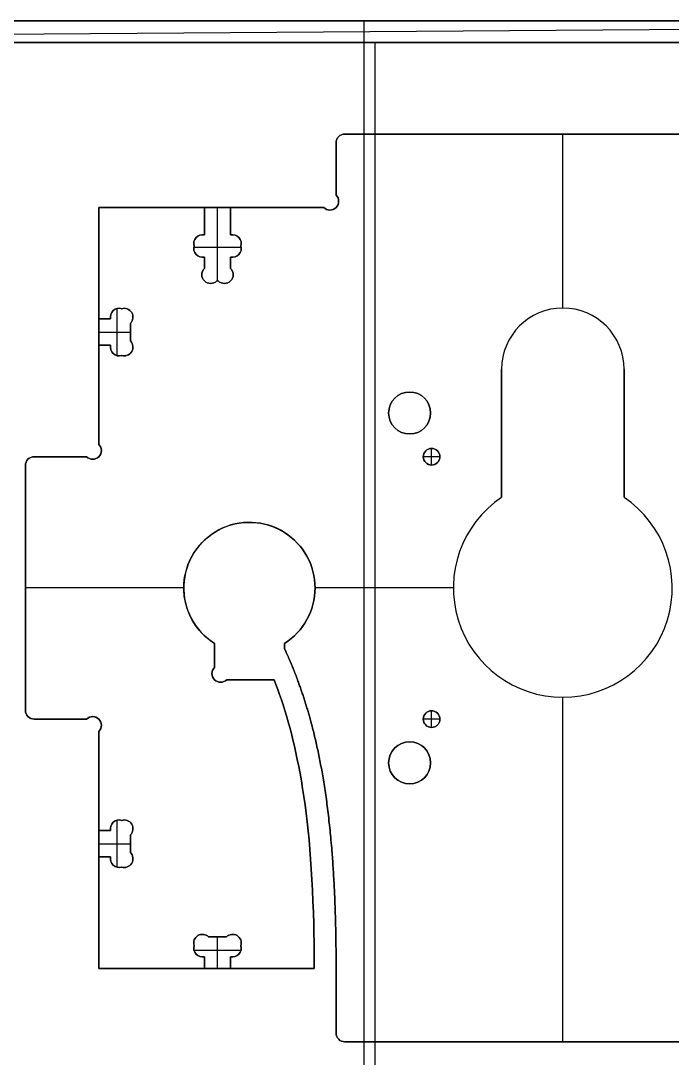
# Model space of a CAD drawing. Header units: millimetres. Extents: x -18.2 to 17.6, y -35.5 to 36.
# Drawn here: x -4.25 to 3.2, y 24.15 to 36.01 of the extents above; entities that cross this region are included whole.
import ezdxf

# ---------------------------------------------------------------- set-up
doc = ezdxf.new("R2010")
doc.units = ezdxf.units.MM
doc.layers.get('0').update_dxf_attribs({"color": 18, "true_color": 0x000000})
doc.layers.add('Standard', color=18, linetype='Continuous', true_color=0x000000)

msp = doc.modelspace()

# ---------------------------------------------------------------- linework, layer by layer
at = {"color": 0, "linetype": 'ByBlock', "lineweight": -2}
for p, q in [((16.551, 36.01, 3.282), (-17.199, 36.01, 3.282)), ((-0.324, 0.26, 2.862), (-0.324, 36.01, 2.862)), ((-0.324, 36.01, 2.862), (-0.324, 36.01, 3.702)), ((-0.324, 0.26, 3.702), (-0.324, 36.01, 3.702)), ((-0.615, 34.686, 2.862), (-0.615, 34.686, 3.702)), ((4.436, 34.715, 3.282), (-0.544, 34.715, 3.282)), ((1.946, 32.725, 3.702), (1.946, 34.715, 3.702)), ((1.946, 32.725, 2.862), (1.946, 34.715, 2.862)), ((1.946, 34.715, 2.862), (1.946, 34.715, 3.702)), ((-0.644, 34.615, 2.862), (-0.644, 34.615, 3.702)), ((-0.644, 34.615, 3.282), (-0.644, 34.016, 3.282)), ((-0.644, 34.316, 2.862), (-0.644, 34.316, 3.702)), ((-0.615, 33.946, 3.702), (-0.615, 33.946, 2.862)), ((-2.149, 33.875, 3.282), (-3.354, 33.875, 3.282)), ((-3.354, 33.875, 3.282), (-3.354, 32.6, 3.282)), ((-2.149, 33.562, 3.452), (-2.149, 33.875, 3.452)), ((-2.07, 33.875, 2.862), (-2.07, 33.875, 3.202)), ((-1.999, 33.035, 3.202), (-1.999, 33.875, 3.202)), ((-0.785, 33.875, 3.282), (-1.849, 33.875, 3.282)), ((-1.849, 33.875, 3.452), (-1.849, 33.562, 3.452)), ((-0.715, 33.846, 3.702), (-0.715, 33.846, 2.862)), ((-2.149, 33.718, 3.202), (-2.149, 33.718, 3.702)), ((-1.849, 33.718, 3.202), (-1.849, 33.718, 3.702)), ((-2.271, 33.464, 3.702), (-2.271, 33.464, 3.202)), ((-2.171, 33.564, 3.702), (-2.171, 33.564, 3.202)), ((-2.149, 33.562, 3.702), (-2.149, 33.562, 3.202)), ((-1.827, 33.564, 3.702), (-1.827, 33.564, 3.202)), ((-1.727, 33.464, 3.702), (-1.727, 33.464, 3.202)), ((-2.271, 33.406, 3.702), (-2.271, 33.406, 3.202)), ((-2.27, 33.42, 3.202), (-1.728, 33.42, 3.202)), ((-2.266, 33.435, 3.702), (-2.266, 33.435, 3.202)), ((-1.732, 33.435, 3.202), (-1.732, 33.435, 3.702)), ((-1.727, 33.406, 3.702), (-1.727, 33.406, 3.202)), ((-2.171, 33.306, 3.702), (-2.171, 33.306, 3.202)), ((-2.149, 33.308, 3.202), (-2.149, 33.308, 3.702)), ((-2.149, 33.176, 3.452), (-2.149, 33.308, 3.452)), ((-2.149, 33.242, 3.202), (-2.149, 33.242, 3.702)), ((-1.849, 33.308, 3.452), (-1.849, 33.176, 3.452)), ((-1.849, 33.242, 3.202), (-1.849, 33.242, 3.702)), ((-1.827, 33.306, 3.702), (-1.827, 33.306, 3.202)), ((-2.178, 33.106, 3.702), (-2.178, 33.106, 3.202)), ((-1.82, 33.106, 3.702), (-1.82, 33.106, 3.202)), ((-2.078, 33.006, 3.702), (-2.078, 33.006, 3.202)), ((-1.99, 33.035, 3.452), (-2.008, 33.035, 3.452)), ((-1.999, 33.035, 3.202), (-1.999, 33.035, 3.702)), ((-1.92, 33.006, 3.702), (-1.92, 33.006, 3.202)), ((-3.146, 32.181, 3.202), (-3.146, 32.719, 3.202)), ((-3.123, 32.722, 3.702), (-3.123, 32.722, 3.202)), ((-3.094, 32.717, 3.202), (-3.094, 32.717, 3.702)), ((-3.065, 32.722, 3.702), (-3.065, 32.722, 3.202)), ((1.946, 32.725, 2.862), (1.946, 32.725, 3.702)), ((-3.354, 32.6, 3.452), (-3.221, 32.6, 3.452)), ((-3.354, 32.521, 2.862), (-3.354, 32.521, 3.202)), ((-3.288, 32.6, 3.202), (-3.288, 32.6, 3.702)), ((-3.223, 32.622, 3.702), (-3.223, 32.622, 3.202)), ((-3.221, 32.6, 3.202), (-3.221, 32.6, 3.702)), ((-2.994, 32.551, 3.452), (-2.994, 32.349, 3.452)), ((-2.965, 32.622, 3.702), (-2.965, 32.622, 3.202)), ((-3.354, 32.45, 3.202), (-2.994, 32.45, 3.202)), ((-2.994, 32.45, 3.202), (-2.994, 32.45, 3.702)), ((-3.221, 32.3, 3.452), (-3.354, 32.3, 3.452)), ((-3.354, 32.3, 3.282), (-3.354, 31.166, 3.282)), ((-3.288, 32.3, 3.202), (-3.288, 32.3, 3.702)), ((-3.223, 32.278, 3.702), (-3.223, 32.278, 3.202)), ((-3.221, 32.3, 3.702), (-3.221, 32.3, 3.202)), ((-2.994, 32.349, 3.202), (-2.994, 32.349, 3.702)), ((-2.965, 32.278, 3.702), (-2.965, 32.278, 3.202)), ((-3.123, 32.178, 3.702), (-3.123, 32.178, 3.202)), ((-3.094, 32.183, 3.202), (-3.094, 32.183, 3.702)), ((-3.065, 32.178, 3.702), (-3.065, 32.178, 3.202)), ((1.246, 30.561, 3.282), (1.246, 32.025, 3.282)), ((2.646, 32.025, 3.282), (2.646, 30.561, 3.282)), ((0.196, 31.765, 2.862), (0.196, 31.765, 3.702)), ((-0.044, 31.525, 2.862), (-0.044, 31.525, 3.702)), ((0.436, 31.525, 2.862), (0.436, 31.525, 3.702)), ((0.196, 31.285, 2.862), (0.196, 31.285, 3.702)), ((1.246, 31.293, 2.862), (1.246, 31.293, 3.702)), ((2.646, 31.293, 2.862), (2.646, 31.293, 3.702)), ((-3.325, 31.096, 3.702), (-3.325, 31.096, 2.862)), ((0.447, 30.93, 3.102), (0.447, 31.12, 3.102)), ((0.447, 31.12, 3.102), (0.447, 31.12, 3.702)), ((-4.165, 30.996, 2.862), (-4.165, 30.996, 3.702)), ((-3.495, 31.025, 3.282), (-4.094, 31.025, 3.282)), ((-3.795, 31.025, 2.862), (-3.795, 31.025, 3.702)), ((-3.425, 30.996, 3.702), (-3.425, 30.996, 2.862)), ((0.352, 31.025, 3.102), (0.352, 31.025, 3.702)), ((0.542, 31.025, 3.102), (0.352, 31.025, 3.102)), ((0.542, 31.025, 3.102), (0.542, 31.025, 3.702)), ((-4.194, 30.925, 3.282), (-4.194, 28.125, 3.282)), ((0.447, 30.93, 3.102), (0.447, 30.93, 3.702)), ((-1.234, 30.159, 2.862), (-1.234, 30.159, 3.702)), ((-2.269, 29.925, 2.862), (-2.269, 29.925, 3.702)), ((-2.384, 29.525, 3.702), (-4.194, 29.525, 3.702)), ((-2.384, 29.525, 2.862), (-4.194, 29.525, 2.862)), ((-4.194, 29.525, 2.862), (-4.194, 29.525, 3.702)), ((0.696, 29.525, 3.702), (-0.884, 29.525, 3.702)), ((0.696, 29.525, 2.862), (-0.884, 29.525, 2.862)), ((0.696, 29.525, 2.862), (0.696, 29.525, 3.702)), ((-1, 29.125, 2.862), (-1, 29.125, 3.702)), ((-2.034, 28.616, 3.282), (-2.034, 28.891, 3.282)), ((-1.234, 28.891, 3.282), (-1.234, 28.832, 3.282)), ((-1.234, 28.861, 2.862), (-1.234, 28.861, 3.702)), ((-2.034, 28.754, 2.862), (-2.034, 28.754, 3.702)), ((-2.034, 28.616, 3.702), (-2.034, 28.616, 2.862)), ((-2.063, 28.546, 3.702), (-2.063, 28.546, 2.862)), ((-1.893, 28.475, 2.862), (-1.893, 28.475, 3.702)), ((-1.353, 28.475, 3.282), (-1.893, 28.475, 3.282)), ((-1.623, 28.475, 2.862), (-1.623, 28.475, 3.702)), ((-1.963, 28.446, 3.702), (-1.963, 28.446, 2.862)), ((1.946, 24.335, 3.702), (1.946, 28.275, 3.702)), ((1.946, 24.335, 2.862), (1.946, 28.275, 2.862)), ((1.946, 28.275, 2.862), (1.946, 28.275, 3.702)), ((-4.194, 28.125, 3.702), (-4.194, 28.125, 2.862)), ((0.447, 27.93, 3.102), (0.447, 28.12, 3.102)), ((0.447, 28.12, 3.102), (0.447, 28.12, 3.702)), ((-4.165, 28.054, 2.862), (-4.165, 28.054, 3.702)), ((-4.094, 28.025, 3.282), (-3.495, 28.025, 3.282)), ((-3.795, 28.025, 2.862), (-3.795, 28.025, 3.702)), ((-3.425, 28.054, 3.702), (-3.425, 28.054, 2.862)), ((0.352, 28.025, 3.102), (0.352, 28.025, 3.702)), ((0.542, 28.025, 3.102), (0.352, 28.025, 3.102)), ((0.542, 28.025, 3.102), (0.542, 28.025, 3.702)), ((-3.354, 27.884, 3.282), (-3.354, 26.75, 3.282)), ((-3.325, 27.954, 3.702), (-3.325, 27.954, 2.862)), ((0.447, 27.93, 3.102), (0.447, 27.93, 3.702)), ((0.196, 27.765, 2.862), (0.196, 27.765, 3.702)), ((-0.044, 27.525, 2.862), (-0.044, 27.525, 3.702)), ((0.436, 27.525, 2.862), (0.436, 27.525, 3.702)), ((0.196, 27.285, 2.862), (0.196, 27.285, 3.702)), ((-3.146, 26.331, 3.202), (-3.146, 26.869, 3.202)), ((-3.123, 26.872, 3.702), (-3.123, 26.872, 3.202)), ((-3.094, 26.867, 3.702), (-3.094, 26.867, 3.202)), ((-3.065, 26.872, 3.702), (-3.065, 26.872, 3.202)), ((-3.354, 26.75, 3.452), (-3.221, 26.75, 3.452)), ((-3.288, 26.75, 3.202), (-3.288, 26.75, 3.702)), ((-3.223, 26.772, 3.702), (-3.223, 26.772, 3.202)), ((-2.994, 26.701, 3.702), (-2.994, 26.701, 3.202)), ((-2.994, 26.701, 3.452), (-2.994, 26.499, 3.452)), ((-2.965, 26.772, 3.702), (-2.965, 26.772, 3.202)), ((-3.354, 26.6, 3.202), (-2.994, 26.6, 3.202)), ((-2.994, 26.6, 3.202), (-2.994, 26.6, 3.702)), ((-3.354, 26.529, 2.862), (-3.354, 26.529, 3.202)), ((-2.994, 26.499, 3.202), (-2.994, 26.499, 3.702)), ((-3.221, 26.45, 3.452), (-3.354, 26.45, 3.452)), ((-3.354, 26.45, 3.282), (-3.354, 25.175, 3.282)), ((-3.288, 26.45, 3.202), (-3.288, 26.45, 3.702)), ((-3.223, 26.428, 3.702), (-3.223, 26.428, 3.202)), ((-3.221, 26.45, 3.702), (-3.221, 26.45, 3.202)), ((-2.965, 26.428, 3.702), (-2.965, 26.428, 3.202)), ((-3.123, 26.328, 3.702), (-3.123, 26.328, 3.202)), ((-3.094, 26.333, 3.702), (-3.094, 26.333, 3.202)), ((-3.065, 26.328, 3.702), (-3.065, 26.328, 3.202)), ((-2.171, 25.564, 3.702), (-2.171, 25.564, 3.202)), ((-2.1, 25.535, 3.452), (-1.898, 25.535, 3.452)), ((-1.999, 25.535, 3.202), (-1.999, 25.535, 3.702)), ((-1.999, 25.175, 3.202), (-1.999, 25.535, 3.202)), ((-1.898, 25.535, 3.202), (-1.898, 25.535, 3.702)), ((-1.827, 25.564, 3.702), (-1.827, 25.564, 3.202)), ((-2.271, 25.464, 3.702), (-2.271, 25.464, 3.202)), ((-2.271, 25.406, 3.702), (-2.271, 25.406, 3.202)), ((-2.266, 25.435, 3.202), (-2.266, 25.435, 3.702)), ((-1.732, 25.435, 3.702), (-1.732, 25.435, 3.202)), ((-1.727, 25.464, 3.702), (-1.727, 25.464, 3.202)), ((-1.727, 25.406, 3.702), (-1.727, 25.406, 3.202)), ((-2.268, 25.383, 3.202), (-1.73, 25.383, 3.202)), ((-2.171, 25.306, 3.702), (-2.171, 25.306, 3.202)), ((-2.149, 25.308, 3.202), (-2.149, 25.308, 3.702)), ((-2.149, 25.175, 3.452), (-2.149, 25.308, 3.452)), ((-1.849, 25.308, 3.702), (-1.849, 25.308, 3.202)), ((-1.849, 25.308, 3.452), (-1.849, 25.175, 3.452)), ((-1.827, 25.306, 3.702), (-1.827, 25.306, 3.202)), ((-3.354, 25.175, 3.282), (-2.149, 25.175, 3.282)), ((-2.149, 25.242, 3.202), (-2.149, 25.242, 3.702)), ((-2.124, 25.175, 2.862), (-2.124, 25.175, 3.202)), ((-1.849, 25.242, 3.202), (-1.849, 25.242, 3.702)), ((-1.849, 25.175, 3.282), (-0.894, 25.175, 3.282)), ((-0.644, 25.175, 3.282), (-0.644, 24.435, 3.282)), ((-0.644, 24.805, 2.862), (-0.644, 24.805, 3.702)), ((-0.644, 24.435, 3.702), (-0.644, 24.435, 2.862)), ((-0.615, 24.364, 2.862), (-0.615, 24.364, 3.702)), ((-0.544, 24.335, 3.282), (4.436, 24.335, 3.282)), ((1.946, 24.335, 2.862), (1.946, 24.335, 3.702))]:
    msp.add_line(p, q, dxfattribs=at)
for centre, radius in [((0.196, 31.525, 3.282), 0.24), ((0.447, 31.025, 3.402), 0.095), ((0.447, 28.025, 3.402), 0.095), ((0.196, 27.525, 3.282), 0.24)]:
    msp.add_circle(centre, radius, dxfattribs=at)
at = {"color": 0, "linetype": 'ByBlock', "lineweight": -2, "extrusion": (0, 0, -1)}
for centre, radius, start, end in [((0.544, 34.615, -3.702), 0.1, 0, 90), ((0.544, 34.615, -2.862), 0.1, 0, 90), ((0.715, 33.946, -3.282), 0.1, 135, 315), ((2.171, 33.464, -3.702), 0.1, 342.9688, 102.5853), ((2.171, 33.464, -3.452), 0.1, 342.9688, 102.5853), ((1.827, 33.464, -3.452), 0.1, 77.4147, 197.0312), ((2.171, 33.406, -3.702), 0.1, 257.4147, 17.0312), ((2.171, 33.406, -3.452), 0.1, 257.4147, 17.0312), ((1.827, 33.406, -3.452), 0.1, 162.9688, 282.5853), ((2.078, 33.106, -3.452), 0.1, 225, 45), ((1.92, 33.106, -3.452), 0.1, 135, 315), ((3.123, 32.622, -3.452), 0.1, 347.4147, 107.0312), ((3.065, 32.622, -3.452), 0.1, 72.9688, 225), ((3.123, 32.278, -3.452), 0.1, 252.9688, 12.5853), ((3.065, 32.278, -3.452), 0.1, 135, 287.0312), ((-0.196, 31.525, -2.862), 0.24, 0, 180), ((-0.196, 31.525, -2.862), 0.24, 180, 0), ((3.425, 31.096, -3.282), 0.1, 135, 315), ((-0.447, 31.025, -3.102), 0.095, 0, 180), ((4.094, 30.925, -3.702), 0.1, 0, 90), ((4.094, 30.925, -2.862), 0.1, 0, 90), ((-0.447, 31.025, -3.102), 0.095, 180, 0), ((1.634, 29.525, -2.862), 0.75, 302.231, 122.231), ((1.634, 29.525, -2.862), 0.75, 122.231, 237.769), ((1.963, 28.546, -3.282), 0.1, 225, 45), ((4.094, 28.125, -3.702), 0.1, 270, 0), ((4.094, 28.125, -2.862), 0.1, 270, 0), ((-0.447, 28.025, -3.102), 0.095, 0, 180), ((3.425, 27.954, -3.282), 0.1, 45, 225), ((-0.447, 28.025, -3.102), 0.095, 180, 0), ((-0.196, 27.525, -2.862), 0.24, 0, 180), ((-0.196, 27.525, -2.862), 0.24, 180, 0), ((3.123, 26.772, -3.452), 0.1, 347.4147, 107.0312), ((3.065, 26.772, -3.452), 0.1, 72.9688, 225), ((3.065, 26.428, -3.452), 0.1, 135, 287.0312), ((3.123, 26.428, -3.452), 0.1, 252.9688, 12.5853), ((2.171, 25.464, -3.452), 0.1, 342.9688, 135), ((1.827, 25.464, -3.452), 0.1, 45, 197.0312), ((2.171, 25.406, -3.452), 0.1, 257.4147, 17.0312), ((1.827, 25.406, -3.452), 0.1, 162.9688, 282.5853), ((0.544, 24.435, -3.702), 0.1, 270, 0), ((0.544, 24.435, -2.862), 0.1, 270, 0)]:
    msp.add_arc(centre, radius, start, end, dxfattribs=at)
at = {"color": 0, "linetype": 'ByBlock', "lineweight": -2}
for centre, radius, start, end in [((-0.544, 34.615, 3.282), 0.1, 90, 180), ((-0.715, 33.946, 2.862), 0.1, 225, 45), ((-0.715, 33.946, 3.702), 0.1, 225, 45), ((-2.171, 33.464, 3.202), 0.1, 77.4147, 197.0312), ((-1.827, 33.464, 3.702), 0.1, 342.9688, 102.5853), ((-1.827, 33.464, 3.202), 0.1, 342.9688, 102.5853), ((-2.171, 33.406, 3.202), 0.1, 162.9688, 282.5853), ((-1.827, 33.406, 3.702), 0.1, 257.4147, 17.0312), ((-1.827, 33.406, 3.202), 0.1, 257.4147, 17.0312), ((-2.078, 33.106, 3.702), 0.1, 135, 315), ((-2.078, 33.106, 3.202), 0.1, 135, 315), ((-1.92, 33.106, 3.702), 0.1, 225, 45), ((-1.92, 33.106, 3.202), 0.1, 225, 45), ((-3.123, 32.622, 3.702), 0.1, 72.9688, 192.5853), ((-3.123, 32.622, 3.202), 0.1, 72.9688, 192.5853), ((-3.065, 32.622, 3.202), 0.1, 315, 107.0312), ((-3.065, 32.622, 3.702), 0.1, 315, 107.0312), ((1.946, 32.025, 2.862), 0.7, 0, 180), ((1.946, 32.025, 3.702), 0.7, 0, 180), ((1.946, 32.025, 3.282), 0.7, 0, 180), ((-3.123, 32.278, 3.702), 0.1, 167.4147, 287.0312), ((-3.123, 32.278, 3.202), 0.1, 167.4147, 287.0312), ((-3.065, 32.278, 3.702), 0.1, 252.9688, 45), ((-3.065, 32.278, 3.202), 0.1, 252.9688, 45), ((0.196, 31.525, 3.702), 0.24, 0, 180), ((0.196, 31.525, 3.702), 0.24, 180, 0), ((-3.425, 31.096, 2.862), 0.1, 225, 45), ((-3.425, 31.096, 3.702), 0.1, 225, 45), ((0.447, 31.025, 3.702), 0.095, 0, 180), ((-4.094, 30.925, 3.282), 0.1, 90, 180), ((0.447, 31.025, 3.702), 0.095, 180, 0), ((1.946, 29.525, 2.862), 1.25, 124.0558, 55.9442), ((1.946, 29.525, 3.702), 1.25, 124.0558, 55.9442), ((1.946, 29.525, 3.282), 1.25, 124.0558, 55.9442), ((-1.634, 29.525, 3.702), 0.75, 57.769, 237.769), ((-1.634, 29.525, 3.282), 0.75, 57.769, 237.769), ((-1.634, 29.525, 3.702), 0.75, 302.231, 57.769), ((-1.634, 29.525, 3.282), 0.75, 302.231, 57.769), ((-1.963, 28.546, 2.862), 0.1, 135, 315), ((-1.963, 28.546, 3.702), 0.1, 135, 315), ((-4.094, 28.125, 3.282), 0.1, 180, 270), ((0.447, 28.025, 3.702), 0.095, 0, 180), ((-3.425, 27.954, 2.862), 0.1, 315, 135), ((-3.425, 27.954, 3.702), 0.1, 315, 135), ((0.447, 28.025, 3.702), 0.095, 180, 0), ((0.196, 27.525, 3.702), 0.24, 0, 180), ((0.196, 27.525, 3.702), 0.24, 180, 0), ((-3.123, 26.772, 3.702), 0.1, 72.9688, 192.5853), ((-3.123, 26.772, 3.202), 0.1, 72.9688, 192.5853), ((-3.065, 26.772, 3.202), 0.1, 315, 107.0312), ((-3.065, 26.772, 3.702), 0.1, 315, 107.0312), ((-3.065, 26.428, 3.702), 0.1, 252.9688, 45), ((-3.065, 26.428, 3.202), 0.1, 252.9688, 45), ((-3.123, 26.428, 3.202), 0.1, 167.4147, 287.0312), ((-3.123, 26.428, 3.702), 0.1, 167.4147, 287.0312), ((-2.171, 25.464, 3.202), 0.1, 45, 197.0312), ((-2.171, 25.464, 3.702), 0.1, 45, 197.0312), ((-1.827, 25.464, 3.202), 0.1, 342.9688, 135), ((-1.827, 25.464, 3.702), 0.1, 342.9688, 135), ((-2.171, 25.406, 3.702), 0.1, 162.9688, 282.5853), ((-2.171, 25.406, 3.202), 0.1, 162.9688, 282.5853), ((-1.827, 25.406, 3.202), 0.1, 257.4147, 17.0312), ((-1.827, 25.406, 3.702), 0.1, 257.4147, 17.0312), ((-0.544, 24.435, 3.282), 0.1, 180, 270)]:
    msp.add_arc(centre, radius, start, end, dxfattribs=at)
for points in [[(16.551, 36.01, 2.862), (-0.324, 36.01, 2.862), (-17.199, 36.01, 2.862)], [(-17.199, 36.01, 3.702), (-0.324, 36.01, 3.702), (16.551, 36.01, 3.702)], [(-0.544, 34.715, 3.702), (1.946, 34.715, 3.702), (4.436, 34.715, 3.702)], [(-0.544, 34.715, 2.862), (1.946, 34.715, 2.862), (4.436, 34.715, 2.862)], [(-0.644, 34.016, 3.702), (-0.644, 34.316, 3.702), (-0.644, 34.615, 3.702)], [(-0.644, 34.016, 2.862), (-0.644, 34.316, 2.862), (-0.644, 34.615, 2.862)], [(-3.354, 33.875, 3.702), (-2.752, 33.875, 3.702), (-2.149, 33.875, 3.702)], [(-3.354, 32.6, 3.702), (-3.354, 33.238, 3.702), (-3.354, 33.875, 3.702)], [(-3.354, 31.166, 2.862), (-3.354, 32.521, 2.862), (-3.354, 33.875, 2.862)], [(-3.354, 33.875, 2.862), (-2.07, 33.875, 2.862), (-0.785, 33.875, 2.862)], [(-1.849, 33.875, 3.202), (-1.999, 33.875, 3.202), (-2.149, 33.875, 3.202)], [(-2.149, 33.875, 3.202), (-2.149, 33.718, 3.202), (-2.149, 33.562, 3.202)], [(-2.149, 33.875, 3.702), (-2.149, 33.718, 3.702), (-2.149, 33.562, 3.702)], [(-1.849, 33.562, 3.202), (-1.849, 33.718, 3.202), (-1.849, 33.875, 3.202)], [(-1.849, 33.875, 3.702), (-1.317, 33.875, 3.702), (-0.785, 33.875, 3.702)], [(-1.849, 33.562, 3.702), (-1.849, 33.718, 3.702), (-1.849, 33.875, 3.702)], [(-2.149, 33.308, 3.202), (-2.149, 33.242, 3.202), (-2.149, 33.176, 3.202)], [(-2.149, 33.308, 3.702), (-2.149, 33.242, 3.702), (-2.149, 33.176, 3.702)], [(-1.849, 33.176, 3.202), (-1.849, 33.242, 3.202), (-1.849, 33.308, 3.202)], [(-1.849, 33.176, 3.702), (-1.849, 33.242, 3.702), (-1.849, 33.308, 3.702)], [(-2.008, 33.035, 3.202), (-1.999, 33.035, 3.202), (-1.99, 33.035, 3.202)], [(-2.008, 33.035, 3.702), (-1.999, 33.035, 3.702), (-1.99, 33.035, 3.702)], [(-3.221, 32.6, 3.702), (-3.288, 32.6, 3.702), (-3.354, 32.6, 3.702)], [(-3.221, 32.6, 3.202), (-3.288, 32.6, 3.202), (-3.354, 32.6, 3.202)], [(-3.354, 32.6, 3.202), (-3.354, 32.45, 3.202), (-3.354, 32.3, 3.202)], [(-2.994, 32.349, 3.702), (-2.994, 32.45, 3.702), (-2.994, 32.551, 3.702)], [(-2.994, 32.349, 3.202), (-2.994, 32.45, 3.202), (-2.994, 32.551, 3.202)], [(-3.354, 32.3, 3.702), (-3.288, 32.3, 3.702), (-3.221, 32.3, 3.702)], [(-3.354, 31.166, 3.702), (-3.354, 31.733, 3.702), (-3.354, 32.3, 3.702)], [(-3.221, 32.3, 3.202), (-3.288, 32.3, 3.202), (-3.354, 32.3, 3.202)], [(1.246, 32.025, 3.702), (1.246, 31.293, 3.702), (1.246, 30.561, 3.702)], [(1.246, 32.025, 2.862), (1.246, 31.293, 2.862), (1.246, 30.561, 2.862)], [(2.646, 30.561, 3.702), (2.646, 31.293, 3.702), (2.646, 32.025, 3.702)], [(2.646, 30.561, 2.862), (2.646, 31.293, 2.862), (2.646, 32.025, 2.862)], [(-4.094, 31.025, 3.702), (-3.795, 31.025, 3.702), (-3.495, 31.025, 3.702)], [(-4.094, 31.025, 2.862), (-3.795, 31.025, 2.862), (-3.495, 31.025, 2.862)], [(-4.194, 28.125, 3.702), (-4.194, 29.525, 3.702), (-4.194, 30.925, 3.702)], [(-4.194, 28.125, 2.862), (-4.194, 29.525, 2.862), (-4.194, 30.925, 2.862)], [(-2.034, 28.891, 3.702), (-2.034, 28.754, 3.702), (-2.034, 28.616, 3.702)], [(-2.034, 28.616, 2.862), (-2.034, 28.754, 2.862), (-2.034, 28.891, 2.862)], [(-1.234, 28.832, 3.702), (-1.234, 28.861, 3.702), (-1.234, 28.891, 3.702)], [(-1.234, 28.832, 2.862), (-1.234, 28.861, 2.862), (-1.234, 28.891, 2.862)], [(-1.893, 28.475, 3.702), (-1.623, 28.475, 3.702), (-1.353, 28.475, 3.702)], [(-1.893, 28.475, 2.862), (-1.623, 28.475, 2.862), (-1.353, 28.475, 2.862)], [(-3.495, 28.025, 3.702), (-3.795, 28.025, 3.702), (-4.094, 28.025, 3.702)], [(-3.495, 28.025, 2.862), (-3.795, 28.025, 2.862), (-4.094, 28.025, 2.862)], [(-3.354, 26.75, 3.702), (-3.354, 27.317, 3.702), (-3.354, 27.884, 3.702)], [(-3.354, 25.175, 2.862), (-3.354, 26.529, 2.862), (-3.354, 27.884, 2.862)], [(-3.221, 26.75, 3.702), (-3.288, 26.75, 3.702), (-3.354, 26.75, 3.702)], [(-3.221, 26.75, 3.202), (-3.288, 26.75, 3.202), (-3.354, 26.75, 3.202)], [(-3.354, 26.75, 3.202), (-3.354, 26.6, 3.202), (-3.354, 26.45, 3.202)], [(-2.994, 26.499, 3.702), (-2.994, 26.6, 3.702), (-2.994, 26.701, 3.702)], [(-2.994, 26.499, 3.202), (-2.994, 26.6, 3.202), (-2.994, 26.701, 3.202)], [(-3.354, 26.45, 3.702), (-3.288, 26.45, 3.702), (-3.221, 26.45, 3.702)], [(-3.354, 25.175, 3.702), (-3.354, 25.813, 3.702), (-3.354, 26.45, 3.702)], [(-3.354, 26.45, 3.202), (-3.288, 26.45, 3.202), (-3.221, 26.45, 3.202)], [(-1.898, 25.535, 3.702), (-1.999, 25.535, 3.702), (-2.1, 25.535, 3.702)], [(-2.1, 25.535, 3.202), (-1.999, 25.535, 3.202), (-1.898, 25.535, 3.202)], [(-2.149, 25.308, 3.702), (-2.149, 25.242, 3.702), (-2.149, 25.175, 3.702)], [(-2.149, 25.308, 3.202), (-2.149, 25.242, 3.202), (-2.149, 25.175, 3.202)], [(-1.849, 25.175, 3.702), (-1.849, 25.242, 3.702), (-1.849, 25.308, 3.702)], [(-1.849, 25.308, 3.202), (-1.849, 25.242, 3.202), (-1.849, 25.175, 3.202)], [(-2.149, 25.175, 3.702), (-2.752, 25.175, 3.702), (-3.354, 25.175, 3.702)], [(-0.894, 25.175, 2.862), (-2.124, 25.175, 2.862), (-3.354, 25.175, 2.862)], [(-2.149, 25.175, 3.202), (-1.999, 25.175, 3.202), (-1.849, 25.175, 3.202)], [(-0.894, 25.175, 3.702), (-1.372, 25.175, 3.702), (-1.849, 25.175, 3.702)], [(-0.644, 24.435, 3.702), (-0.644, 24.805, 3.702), (-0.644, 25.175, 3.702)], [(-0.644, 24.435, 2.862), (-0.644, 24.805, 2.862), (-0.644, 25.175, 2.862)], [(4.436, 24.335, 3.702), (1.946, 24.335, 3.702), (-0.544, 24.335, 3.702)], [(4.436, 24.335, 2.862), (1.946, 24.335, 2.862), (-0.544, 24.335, 2.862)]]:
    msp.add_open_spline(points, degree=2, dxfattribs=at)
at = {"color": 0, "linetype": 'ByBlock', "lineweight": -2, "extrusion": (1, 0, 0)}
for points in [[(-0.544, 34.715, 2.862), (-0.544, 34.715, 3.282), (-0.544, 34.715, 3.702)], [(-0.644, 34.016, 2.862), (-0.644, 34.016, 3.282), (-0.644, 34.016, 3.702)], [(-3.354, 33.875, 2.862), (-3.354, 33.875, 3.282), (-3.354, 33.875, 3.702)], [(-2.149, 33.875, 3.702), (-2.149, 33.875, 3.452), (-2.149, 33.875, 3.202)], [(-1.849, 33.875, 3.202), (-1.849, 33.875, 3.452), (-1.849, 33.875, 3.702)], [(-0.785, 33.875, 3.702), (-0.785, 33.875, 3.282), (-0.785, 33.875, 2.862)], [(-1.849, 33.562, 3.202), (-1.849, 33.562, 3.452), (-1.849, 33.562, 3.702)], [(-1.849, 33.308, 3.702), (-1.849, 33.308, 3.452), (-1.849, 33.308, 3.202)], [(-2.149, 33.176, 3.702), (-2.149, 33.176, 3.452), (-2.149, 33.176, 3.202)], [(-1.849, 33.176, 3.202), (-1.849, 33.176, 3.452), (-1.849, 33.176, 3.702)], [(-2.008, 33.035, 3.202), (-2.008, 33.035, 3.452), (-2.008, 33.035, 3.702)], [(-1.99, 33.035, 3.702), (-1.99, 33.035, 3.452), (-1.99, 33.035, 3.202)], [(-3.354, 32.6, 3.702), (-3.354, 32.6, 3.452), (-3.354, 32.6, 3.202)], [(-2.994, 32.551, 3.702), (-2.994, 32.551, 3.452), (-2.994, 32.551, 3.202)], [(-3.354, 32.3, 3.202), (-3.354, 32.3, 3.452), (-3.354, 32.3, 3.702)], [(1.246, 32.025, 2.862), (1.246, 32.025, 3.282), (1.246, 32.025, 3.702)], [(2.646, 32.025, 3.702), (2.646, 32.025, 3.282), (2.646, 32.025, 2.862)], [(-3.354, 31.166, 2.862), (-3.354, 31.166, 3.282), (-3.354, 31.166, 3.702)], [(-4.094, 31.025, 2.862), (-4.094, 31.025, 3.282), (-4.094, 31.025, 3.702)], [(-3.495, 31.025, 3.702), (-3.495, 31.025, 3.282), (-3.495, 31.025, 2.862)], [(-4.194, 30.925, 3.702), (-4.194, 30.925, 3.282), (-4.194, 30.925, 2.862)], [(1.246, 30.561, 3.702), (1.246, 30.561, 3.282), (1.246, 30.561, 2.862)], [(2.646, 30.561, 2.862), (2.646, 30.561, 3.282), (2.646, 30.561, 3.702)], [(-2.034, 28.891, 2.862), (-2.034, 28.891, 3.282), (-2.034, 28.891, 3.702)], [(-1.234, 28.891, 3.702), (-1.234, 28.891, 3.282), (-1.234, 28.891, 2.862)], [(-1.234, 28.832, 3.702), (-1.234, 28.832, 3.282), (-1.234, 28.832, 2.862)], [(-1.353, 28.475, 3.702), (-1.353, 28.475, 3.282), (-1.353, 28.475, 2.862)], [(-1.074, 28.444, 2.862), (-1.074, 28.444, 3.282), (-1.074, 28.444, 3.702)], [(-4.094, 28.025, 3.702), (-4.094, 28.025, 3.282), (-4.094, 28.025, 2.862)], [(-3.495, 28.025, 2.862), (-3.495, 28.025, 3.282), (-3.495, 28.025, 3.702)], [(-3.354, 27.884, 3.702), (-3.354, 27.884, 3.282), (-3.354, 27.884, 2.862)], [(-0.853, 27.668, 2.862), (-0.853, 27.668, 3.282), (-0.853, 27.668, 3.702)], [(-1.056, 27.403, 2.862), (-1.056, 27.403, 3.282), (-1.056, 27.403, 3.702)], [(-3.354, 26.75, 3.702), (-3.354, 26.75, 3.452), (-3.354, 26.75, 3.202)], [(-3.221, 26.75, 3.202), (-3.221, 26.75, 3.452), (-3.221, 26.75, 3.702)], [(-0.7, 26.617, 2.862), (-0.7, 26.617, 3.282), (-0.7, 26.617, 3.702)], [(-3.354, 26.45, 3.202), (-3.354, 26.45, 3.452), (-3.354, 26.45, 3.702)], [(-0.9, 25.679, 2.862), (-0.9, 25.679, 3.282), (-0.9, 25.679, 3.702)], [(-2.1, 25.535, 3.702), (-2.1, 25.535, 3.452), (-2.1, 25.535, 3.202)], [(-3.354, 25.175, 3.702), (-3.354, 25.175, 3.282), (-3.354, 25.175, 2.862)], [(-2.149, 25.175, 3.702), (-2.149, 25.175, 3.452), (-2.149, 25.175, 3.202)], [(-1.849, 25.175, 3.202), (-1.849, 25.175, 3.452), (-1.849, 25.175, 3.702)], [(-0.894, 25.175, 3.702), (-0.894, 25.175, 3.282), (-0.894, 25.175, 2.862)], [(-0.644, 25.175, 2.862), (-0.644, 25.175, 3.282), (-0.644, 25.175, 3.702)], [(-0.544, 24.335, 3.702), (-0.544, 24.335, 3.282), (-0.544, 24.335, 2.862)]]:
    msp.add_open_spline(points, degree=2, dxfattribs=at)
at = {"color": 0, "linetype": 'ByBlock', "lineweight": -2}
for points, degree, knots in [([(-0.644, 25.175, 2.862), (-0.644, 25.509, 2.862), (-0.656, 26.129, 2.862), (-0.708, 26.92, 2.862), (-0.824, 27.657, 2.862), (-0.984, 28.219, 2.862), (-1.115, 28.565, 2.862), (-1.201, 28.76, 2.862), (-1.234, 28.832, 2.862)], 5, [-1, -1, -1, -1, -1, -1, -0.8, -0.6, -0.4, -0.2762943, -0.2762943, -0.2762943, -0.2762943, -0.2762943, -0.2762943]), ([(-0.644, 25.175, 3.702), (-0.644, 25.509, 3.702), (-0.656, 26.129, 3.702), (-0.708, 26.92, 3.702), (-0.824, 27.657, 3.702), (-0.984, 28.219, 3.702), (-1.115, 28.565, 3.702), (-1.201, 28.76, 3.702), (-1.234, 28.832, 3.702)], 5, [-1, -1, -1, -1, -1, -1, -0.8, -0.6, -0.4, -0.2762943, -0.2762943, -0.2762943, -0.2762943, -0.2762943, -0.2762943]), ([(-1.234, 28.832, 3.282), (-1.201, 28.76, 3.282), (-1.115, 28.565, 3.282), (-0.984, 28.219, 3.282), (-0.824, 27.657, 3.282), (-0.708, 26.92, 3.282), (-0.656, 26.129, 3.282), (-0.644, 25.509, 3.282), (-0.644, 25.175, 3.282)], 5, [0.2762943, 0.2762943, 0.2762943, 0.2762943, 0.2762943, 0.2762943, 0.4, 0.6, 0.8, 1, 1, 1, 1, 1, 1]), ([(-1.353, 28.475, 2.862), (-1.239, 28.185, 2.862), (-1.136, 27.844, 2.862), (-1.056, 27.403, 2.862), (-0.974, 26.956, 2.862), (-0.917, 26.4, 2.862), (-0.9, 25.679, 2.862), (-0.896, 25.519, 2.862), (-0.894, 25.351, 2.862), (-0.894, 25.175, 2.862)], 3, [0.3629816, 0.3629816, 0.3629816, 0.3629816, 0.6473484, 0.6473484, 0.6473484, 0.9360054, 0.9360054, 0.9360054, 1, 1, 1, 1]), ([(-1.353, 28.475, 3.702), (-1.239, 28.185, 3.702), (-1.136, 27.844, 3.702), (-1.056, 27.403, 3.702), (-0.974, 26.956, 3.702), (-0.917, 26.4, 3.702), (-0.9, 25.679, 3.702), (-0.896, 25.519, 3.702), (-0.894, 25.351, 3.702), (-0.894, 25.175, 3.702)], 3, [0.3629816, 0.3629816, 0.3629816, 0.3629816, 0.6473484, 0.6473484, 0.6473484, 0.9360054, 0.9360054, 0.9360054, 1, 1, 1, 1]), ([(-0.894, 25.175, 3.282), (-0.894, 25.351, 3.282), (-0.896, 25.519, 3.282), (-0.9, 25.679, 3.282), (-0.917, 26.4, 3.282), (-0.974, 26.956, 3.282), (-1.056, 27.403, 3.282), (-1.136, 27.844, 3.282), (-1.239, 28.185, 3.282), (-1.353, 28.475, 3.282)], 3, [-1, -1, -1, -1, -0.9360054, -0.9360054, -0.9360054, -0.6473484, -0.6473484, -0.6473484, -0.3629816, -0.3629816, -0.3629816, -0.3629816])]:
    msp.add_open_spline(points, degree=degree, knots=knots, dxfattribs=at)
at = {"layer": 'Standard'}
for p, q in [((17.551, 36.01, 2.862), (-18.199, 36.01, 2.862)), ((17.551, 36.01, 2.862), (-18.199, 36.01, 2.862)), ((17.551, 36.01, 2.862), (-17.949, 35.76, 2.862)), ((16.551, 36.01, 3.702), (-17.199, 36.01, 3.702)), ((-17.949, 35.76, 2.362), (17.551, 35.76, 2.362)), ((17.551, 35.76, 2.862), (-17.949, 35.76, 2.862)), ((-0.199, 35.76, 2.862), (-0.199, 35.76, 1.862)), ((-0.199, 0.26, 2.862), (-0.199, 35.76, 2.862)), ((-0.199, 0.26, 1.862), (-0.199, 35.76, 1.862))]:
    msp.add_line(p, q, dxfattribs=at)
for points in [[(-17.949, 35.76, 2.862), (-0.199, 35.76, 2.862), (17.551, 35.76, 2.862)], [(17.551, 35.76, 1.862), (-0.199, 35.76, 1.862), (-17.949, 35.76, 1.862)]]:
    msp.add_open_spline(points, degree=2, dxfattribs=at)

doc.saveas('drawing.dxf')
